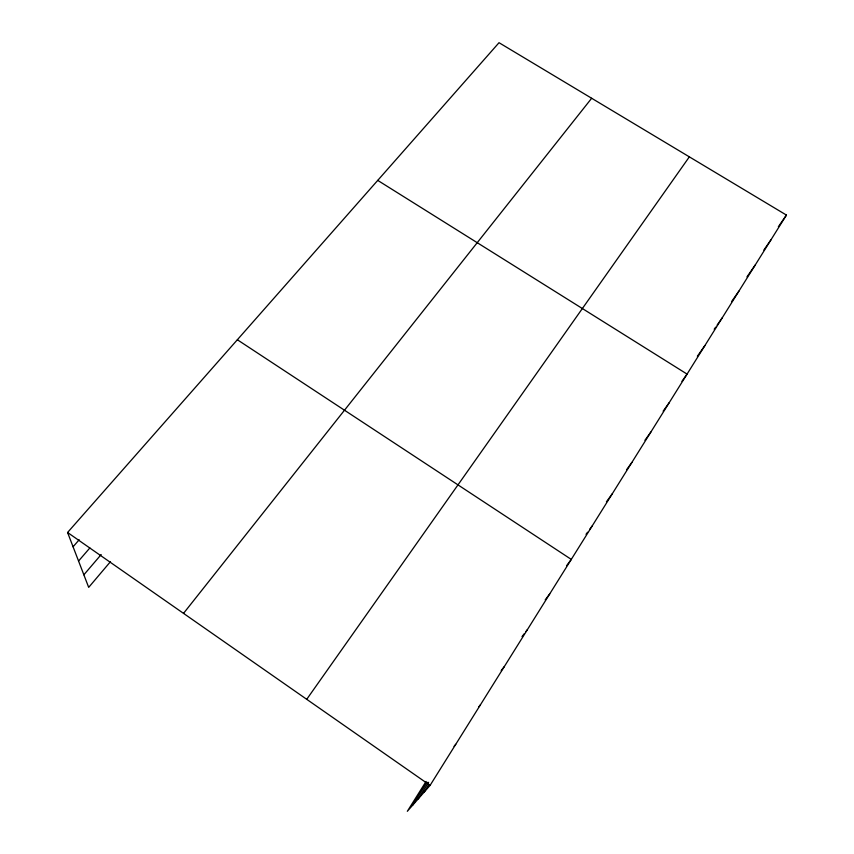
<?xml version="1.0" encoding="UTF-8"?>
<svg xmlns="http://www.w3.org/2000/svg" width="854" height="854" viewBox="0 0 854 854"><rect width="100%" height="100%" fill="white"/><g stroke="black" fill="none" stroke-linecap="round" stroke-linejoin="round"><path stroke-width="1.28" d="M418.225 798.896L428.601 782.317M424.139 792.149L428.986 784.399M426.061 781.463L407.326 811.3L430.096 785.37L786.427 215.08L499.024 42.7L67.573 532.49L88.688 587.371L110.486 561.654M412.514 805.397L427.043 782.221M778.357 226.726L786.427 215.08M763.828 250.083L771.055 239.686M746.951 276.877L755.235 265.007M731.558 301.622L738.945 291.065M714.2 329.249L715.652 327.189M717.104 325.128L722.174 317.912M306.725 699.319L689.349 156.858M697.355 356.235L704.892 345.582M681.93 381.332L687.064 374.095L377.735 180.386M663.142 411.169L669.237 402.629M644.93 440.29L650.865 432.049M626.526 469.807L631.907 462.388M606.415 501.8L612.339 493.697M586.025 534.316L587.552 532.234M589.847 529.128L592.142 526.021M566.533 565.764L571.283 559.402L237.359 339.753M545.215 599.86L549.72 593.914M522.018 636.614L524.335 633.604M525.883 631.597L527.43 629.59M501.191 670.55L504.362 666.515M183.525 613.375L591.662 98.263M478.848 706.749L480.482 704.731M454.072 746.321L455.737 744.325M83.863 574.806L101.178 554.556M78.557 561.035L89.862 547.948M73.07 546.784L79.187 539.771M67.573 532.49L430.096 785.37"/></g></svg>
